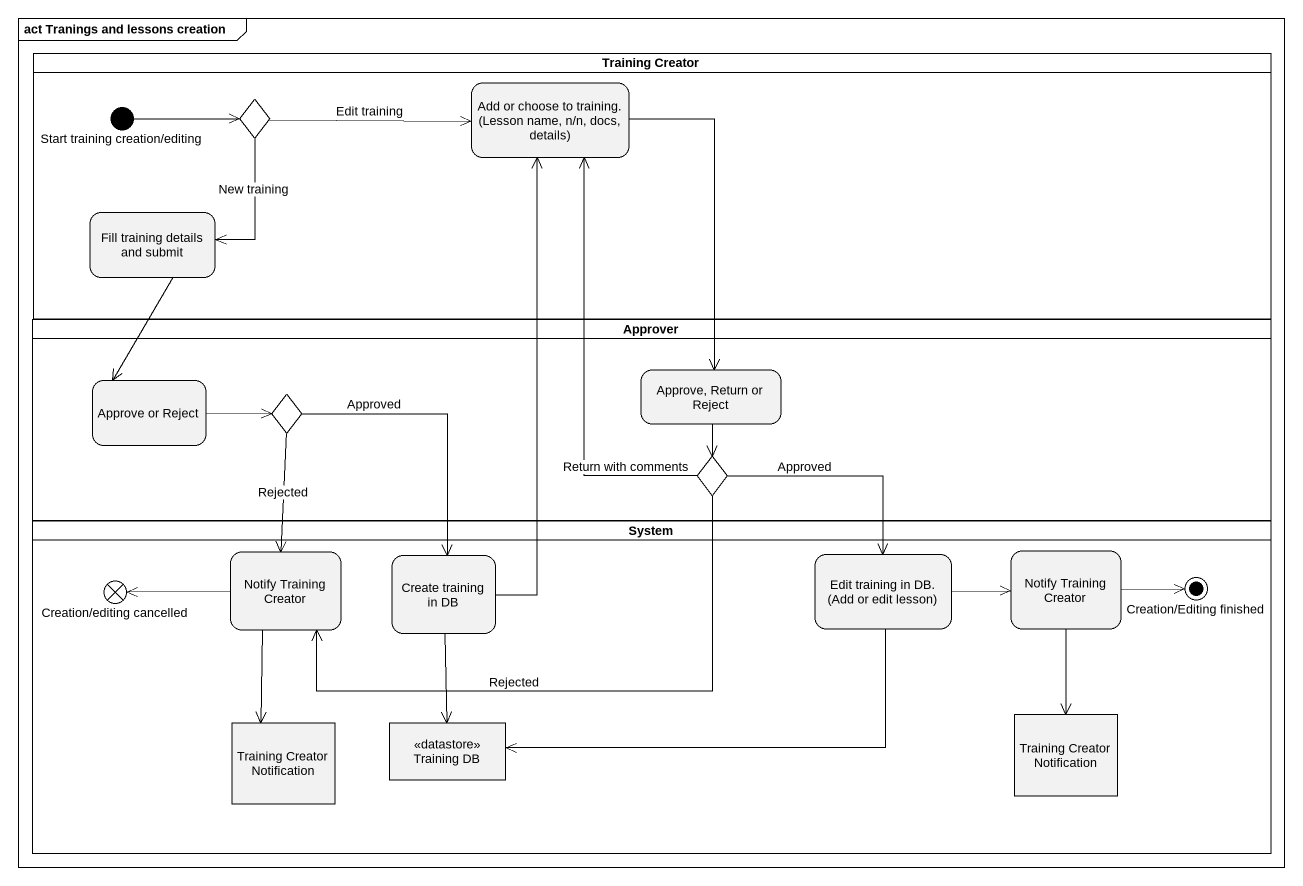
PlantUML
@startuml
mainframe act Tranings and lessons creation
hide empty description
state "Training Creator" as Training_Creator <<partition>> {
  state "Start training creation/editing" as Start_training_creation <<start>>
  state choice1 <<choice>>
  state "Add or choose to training. (Lesson name, n/n, docs, details)" as Add_or_choose_to_training
  state "Fill training details and submit" as Fill_training_details_and
}
state Approver <<partition>> {
  state "Approve or Reject" as Approve_or_Reject
  state "Approve, Return or Reject" as Approve_Return_or_Reject
  state choice2 <<choice>>
  state choice3 <<choice>>
}
state System <<partition>> {
  state "Creation/editing cancelled" as Creation_editing_cancelled <<end>>
  state "Notify Training Creator" as Notify_Training_Creator
  state "Create training in DB" as Create_training_in_DB
  state "Edit training in DB. (Add or edit lesson)" as Edit_training_in_DB_Add_or
  state "Notify Training Creator" as Notify_Training_Creator_2
  state "Creation/Editing finished" as Creation_Editing_finished <<end>>
  state "Training Creator Notification" as Training_Creator_2 <<object>>
  state "Training DB" as Training_DB <<datastore>>
  state "Training Creator Notification" as Training_Creator_3 <<object>>
}
Start_training_creation -right-> choice1
choice1 -right-> Add_or_choose_to_training : Edit training
choice1 --> Fill_training_details_and : New training
Add_or_choose_to_training --> Approve_Return_or_Reject
Fill_training_details_and --> Approve_or_Reject
Approve_or_Reject -right-> choice2
Approve_Return_or_Reject --> choice3
choice2 --> Notify_Training_Creator : Rejected
choice2 --> Create_training_in_DB : Approved
choice3 -up-> Add_or_choose_to_training : Return with comments
choice3 -left-> Notify_Training_Creator : Rejected
choice3 --> Edit_training_in_DB_Add_or : Approved
Notify_Training_Creator -left-> Creation_editing_cancelled
Notify_Training_Creator --> Training_Creator_2
Create_training_in_DB -up-> Add_or_choose_to_training
Create_training_in_DB --> Training_DB
Edit_training_in_DB_Add_or -right-> Notify_Training_Creator_2
Edit_training_in_DB_Add_or -left-> Training_DB
Notify_Training_Creator_2 -right-> Creation_Editing_finished
Notify_Training_Creator_2 --> Training_Creator_3
@enduml
